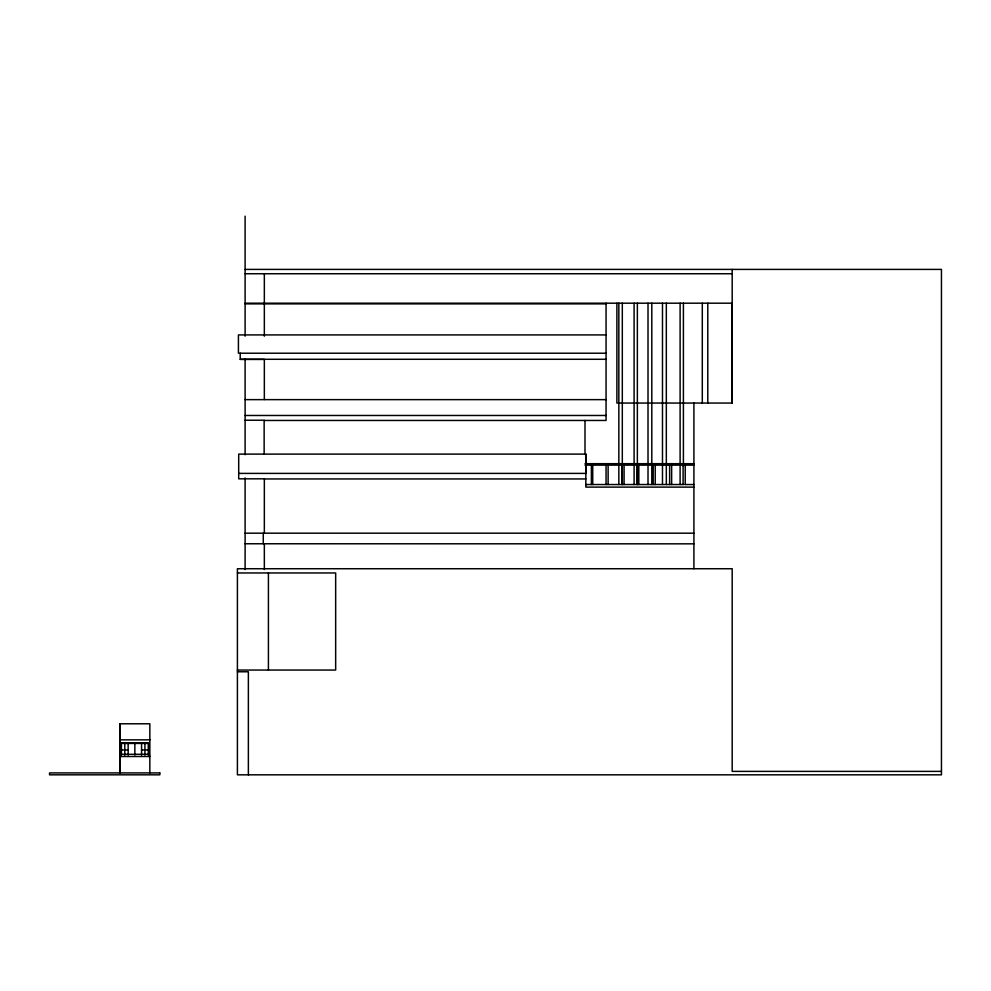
<?xml version="1.0" encoding="UTF-8"?>
<svg xmlns="http://www.w3.org/2000/svg" width="991" height="991" viewBox="0 0 991 991"><rect width="100%" height="100%" fill="white"/><g stroke="black" fill="none" stroke-linecap="round" stroke-linejoin="round"><path stroke-width="1.49" d="M616.885 303.196L616.885 403.052L732.188 403.052L732.188 303.196L245.111 303.196M119.948 756.17L119.8 771.729L120.171 756.492M245.111 269.403L941.45 269.403L941.45 774.826L237.406 774.826L237.406 568.735L732.188 568.735L732.188 771.382L941.45 771.382M245.111 273.739L732.188 273.739M245.111 303.865L606.058 303.865M606.058 334.921L238.422 334.921L238.422 353.217L606.058 353.217M240.218 359.287L606.058 359.287M245.111 399.633L606.058 399.633M245.111 415.477L606.058 415.477M245.111 420.221L264.139 420.221L264.139 453.729M264.139 420.457L606.058 420.457L606.058 303.196M585 463.689L693.911 463.689M585 465.126L693.911 465.126M238.707 473.401L586.015 473.401L586.015 454.113L238.707 454.113L238.707 478.826L264.337 478.826L264.337 533.183M264.337 478.95L585.842 478.95M585.842 484.537L683.406 484.537M684.905 484.537L693.911 484.537M693.911 487.114L585.842 487.114L585.842 454.113M245.111 533.183L693.911 533.183M245.111 543.762L693.911 543.836M237.406 572.959L335.664 572.959L335.664 670.052L237.406 670.052M237.406 671.774L248.369 671.774L248.369 774.826M119.8 739.843L149.963 739.843M121.435 749.964L128.149 749.964M141.564 749.964L148.278 749.964M120.518 754.3L149.356 754.3L149.356 756.492M119.8 756.529L149.839 756.492M119.961 739.843L119.948 723.789L119.948 772.918M732.188 269.403L732.188 403.052M707.797 303.196L707.797 403.052M702.297 303.196L702.297 403.052M693.911 403.052L693.911 568.735M685.227 484.537L685.227 465.299L683.096 465.299L683.096 484.537M683.406 303.196L683.406 466.092M680.111 303.196L680.111 484.537M671.638 465.126L671.638 484.537M669.619 465.126L669.619 484.537M666.324 303.196L666.324 484.537M662.483 303.196L662.483 484.537M655.224 484.537L655.224 465.386L653.193 465.386L653.193 484.537M651.805 303.196L651.805 484.537M648.015 303.196L648.015 484.537M638.823 484.537L638.823 465.497L637.163 465.497L637.163 484.537M637.362 303.196L637.362 484.537M634.104 303.196L634.104 484.537M624.082 465.126L624.082 484.537M622.311 303.196L622.311 484.537M622.014 465.126L622.014 484.537M618.842 303.196L618.842 484.537M608.127 465.151L608.127 484.537M606.058 465.151L606.058 484.537M592.729 484.537L592.729 465.361L591.379 465.361L591.379 484.537M585 420.457L585 454.423M268.412 572.959L268.412 670.052M264.337 273.739L264.337 336.172M264.337 399.522L264.337 359.411L240.218 359.411L240.218 353.217M264.337 543.762L264.337 569.552M263.272 533.183L263.272 543.762M245.111 216.174L245.111 336.172M245.111 358.977L245.111 454.745M245.111 477.91L245.111 569.552M149.839 772.918L149.839 723.789L119.824 723.789L119.8 772.918M148.861 754.3L148.861 756.505M148.761 755.006L148.761 743.027L121.075 743.027L121.075 756.505L121.137 754.3M148.278 755.055L148.278 743.436L121.435 743.436L121.435 755.192M144.921 743.436L144.921 755.055M141.564 743.436L141.564 755.192M134.85 743.436L134.85 755.055M128.149 743.436L128.149 755.192M124.792 743.436L124.792 755.192M120.58 754.3L120.518 756.492M159.811 772.918L49.55 772.918L49.55 774.826L159.811 774.826L159.811 772.918"/></g></svg>
